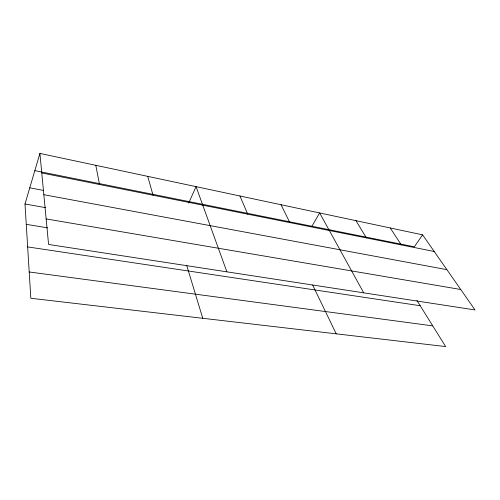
<?xml version="1.0" encoding="UTF-8"?>
<svg xmlns="http://www.w3.org/2000/svg" width="500" height="500" viewBox="0 0 500 500"><rect width="100%" height="100%" fill="white"/><g stroke="black" fill="none" stroke-linecap="round" stroke-linejoin="round"><path stroke-width="0.75" d="M416.912 300.45L445.656 346.575L30.831 298.275L25 203.994L39.913 153.425L422.594 234.85L475 309.931L48.581 244.456L39.913 153.425M188.706 203.012L196.062 186.65L226.887 271.837M311.925 226.262L319.631 212.944L363.731 292.85M422.594 234.85L414.325 246.812L34.837 170.637M29.206 271.975L432.756 325.875M27.656 246.912L420.206 305.731M26.256 224.344L47.625 227.862M46.15 218.925L460.737 289.5M25 203.994L45.519 207.638M43.844 194.694L446.894 269.662M29.769 187.825L43.412 190.4M41.769 172.956L434.212 251.494M390.238 227.963L401.3 244.906M355.975 220.675L366.4 237.925M281.019 204.725L289.856 222.606M312.669 285.05L336.2 333.831M239.913 195.981L247.763 214.181M186.631 265.194L202.763 318.294M147.719 176.363L153.05 195.225M95.8 165.319L99.531 184.519"/></g></svg>
